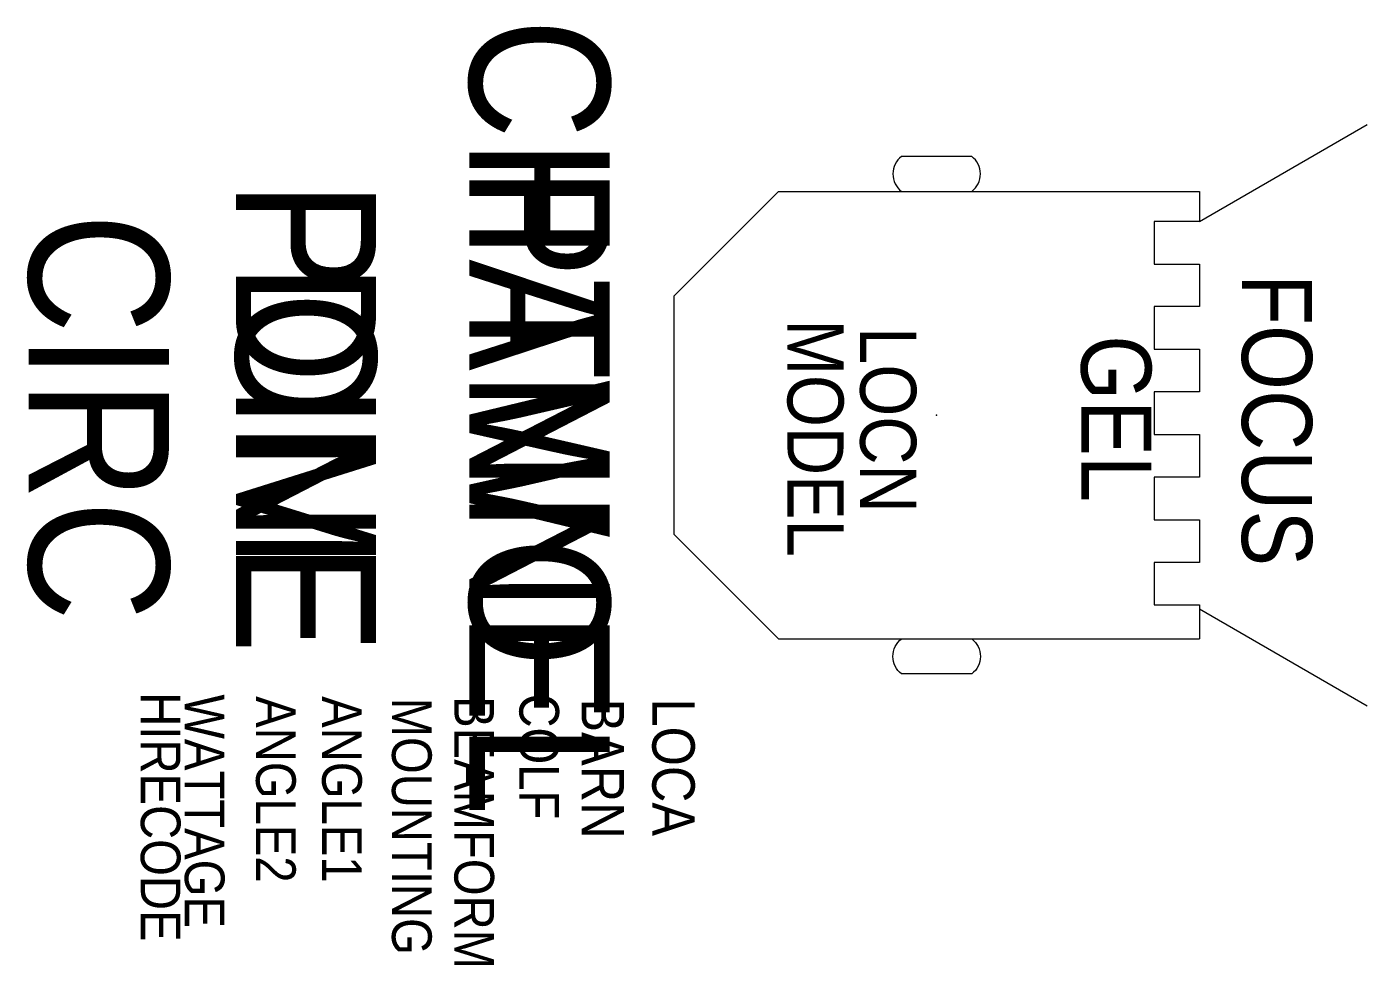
# Model space of a CAD drawing. Extents: x 360 to 1317, y 2517 to 3187.
import ezdxf
from ezdxf.enums import TextEntityAlignment as Align

# ---------------------------------------------------------------- set-up
doc = ezdxf.new("R2010")
doc.units = 0
doc.header["$MEASUREMENT"] = 0
for name, color, linetype in [('BARNDOORS', 4, 'CONTINUOUS'), ('CHANNEL', 3, 'CONTINUOUS'), ('CIRC', 6, 'CONTINUOUS'), ('DIMMER', 4, 'CONTINUOUS'), ('FOCUS', 30, 'CONTINUOUS'), ('GEL', 1, 'CONTINUOUS'), ('LANTERNS', 4, 'CONTINUOUS'), ('LOCATION', 7, 'CONTINUOUS'), ('MODEL', 6, 'CONTINUOUS'), ('PATCH', 5, 'CONTINUOUS'), ('PATCH2', 5, 'CONTINUOUS')]:
    doc.layers.add(name, color=color, linetype=linetype)

msp = doc.modelspace()

# ---------------------------------------------------------------- linework, layer by layer
at = {"layer": 'BARNDOORS', "color": 0}
for p, q in [((1196.88, 3047.8), (1316.58, 3116.91)), ((1196.88, 2771.38), (1316.58, 2702.27))]:
    msp.add_line(p, q, dxfattribs=at)
at = {"layer": 'LANTERNS', "color": 0}
for p, q in [((821.88, 2994.49), (896.58, 3069.19)), ((896.58, 3069.19), (1196.88, 3069.19)), ((1196.88, 3069.19), (1196.88, 3047.8)), ((821.88, 2994.49), (821.88, 2824.69)), ((821.88, 2824.69), (896.58, 2749.99)), ((1196.88, 2774.2), (1196.88, 2749.99)), ((896.58, 2749.99), (1196.88, 2749.99))]:
    msp.add_line(p, q, dxfattribs=at)
for points in [[(1034.38, 3094.19), (984.38, 3094.19, 0.5), (984.38, 3069.19), (1034.38, 3069.19, 0.5), (1034.38, 3094.19)], [(1034.38, 2724.99), (984.38, 2724.99, -0.5), (984.38, 2749.99), (1034.38, 2749.99, -0.5), (1034.38, 2724.99)]]:
    msp.add_lwpolyline(points, format="xyb", dxfattribs=at)
msp.add_lwpolyline([(1196.88, 3047.8), (1164.66, 3047.8), (1164.66, 3017.4), (1196.88, 3017.4), (1196.88, 2987), (1164.66, 2987), (1164.66, 2956.6), (1196.88, 2956.6), (1196.88, 2926.2), (1164.66, 2926.2), (1164.66, 2895.8), (1196.88, 2895.8), (1196.88, 2865.4), (1164.66, 2865.4), (1164.66, 2835), (1196.88, 2835), (1196.88, 2804.6), (1164.66, 2804.6), (1164.66, 2774.2), (1196.88, 2774.2)], dxfattribs=at)
msp.add_point((1009.38, 2909.59), dxfattribs=at)

# ---------------------------------------------------------------- texts
at = {"layer": 'CHANNEL', "width": 0.89}
msp.add_attdef('CHANNEL', text='', height=100, rotation=270, dxfattribs=at).set_placement((676.04, 2908.26), align=Align.CENTER)
at = {"layer": 'CIRC', "width": 0.89}
msp.add_attdef('CIRC', text='', height=100, rotation=270, dxfattribs=at).set_placement((361.6, 2908.26), align=Align.CENTER)
at = {"layer": 'DIMMER', "width": 0.89}
msp.add_attdef('DIM', text='', height=100, rotation=270, dxfattribs=at).set_placement((509.38, 2909.12), align=Align.CENTER)
at = {"layer": 'FOCUS', "width": 0.89}
msp.add_attdef('FOCUS', text='', height=50, rotation=270, dxfattribs=at).set_placement((1227.21, 2906.08), align=Align.CENTER)
at = {"layer": 'GEL', "width": 0.89}
msp.add_attdef('GEL', text='', height=50, rotation=270, dxfattribs=at).set_placement((1112.51, 2907.04), align=Align.CENTER)
at = {"layer": 'LANTERNS', "color": 0, "width": 0.89, "flags": 1}
for tag, p, s, height in [('HIRECODE', (441.5, 2711.94), '', 28.3), ('WATTAGE', (472.92, 2710.43, 0.01), '1000', 28.305), ('ANGLE2', (523.73, 2709.14), '180', 28.305), ('ANGLE1', (570.91, 2709.14), '0', 28.3), ('COLF', (711.63, 2711.1), 'N', 28.3), ('MOUNTING', (620.73, 2708.07), 'STANDARD HOOK CLAMP', 28.3047), ('BEAMFORM', (665.26, 2709.14), 'C', 28.3), ('BARN', (756.04, 2707.58), '1', 30.26), ('LOCA', (806.48, 2707.44), '', 30.26)]:
    msp.add_attdef(tag, p, s, height=height, rotation=270, dxfattribs=at)
at = {"layer": 'LOCATION', "width": 0.89}
msp.add_attdef('LOCN', text='', height=40, rotation=270, dxfattribs=at).set_placement((954.79, 2906.18), align=Align.CENTER)
at = {"layer": 'MODEL', "width": 0.89}
msp.add_attdef('MODEL', text='8"', height=40, rotation=270, dxfattribs=at).set_placement((902.95, 2893.25), align=Align.CENTER)
at = {"layer": 'PATCH', "width": 0.89}
msp.add_attdef('PONE', text='', height=100, rotation=270, dxfattribs=at).set_placement((509.38, 2908.26), align=Align.CENTER)
at = {"layer": 'PATCH2', "width": 0.89}
msp.add_attdef('PTWO', text='', height=100, rotation=270, dxfattribs=at).set_placement((676.04, 2908.26), align=Align.CENTER)

doc.saveas('drawing.dxf')
